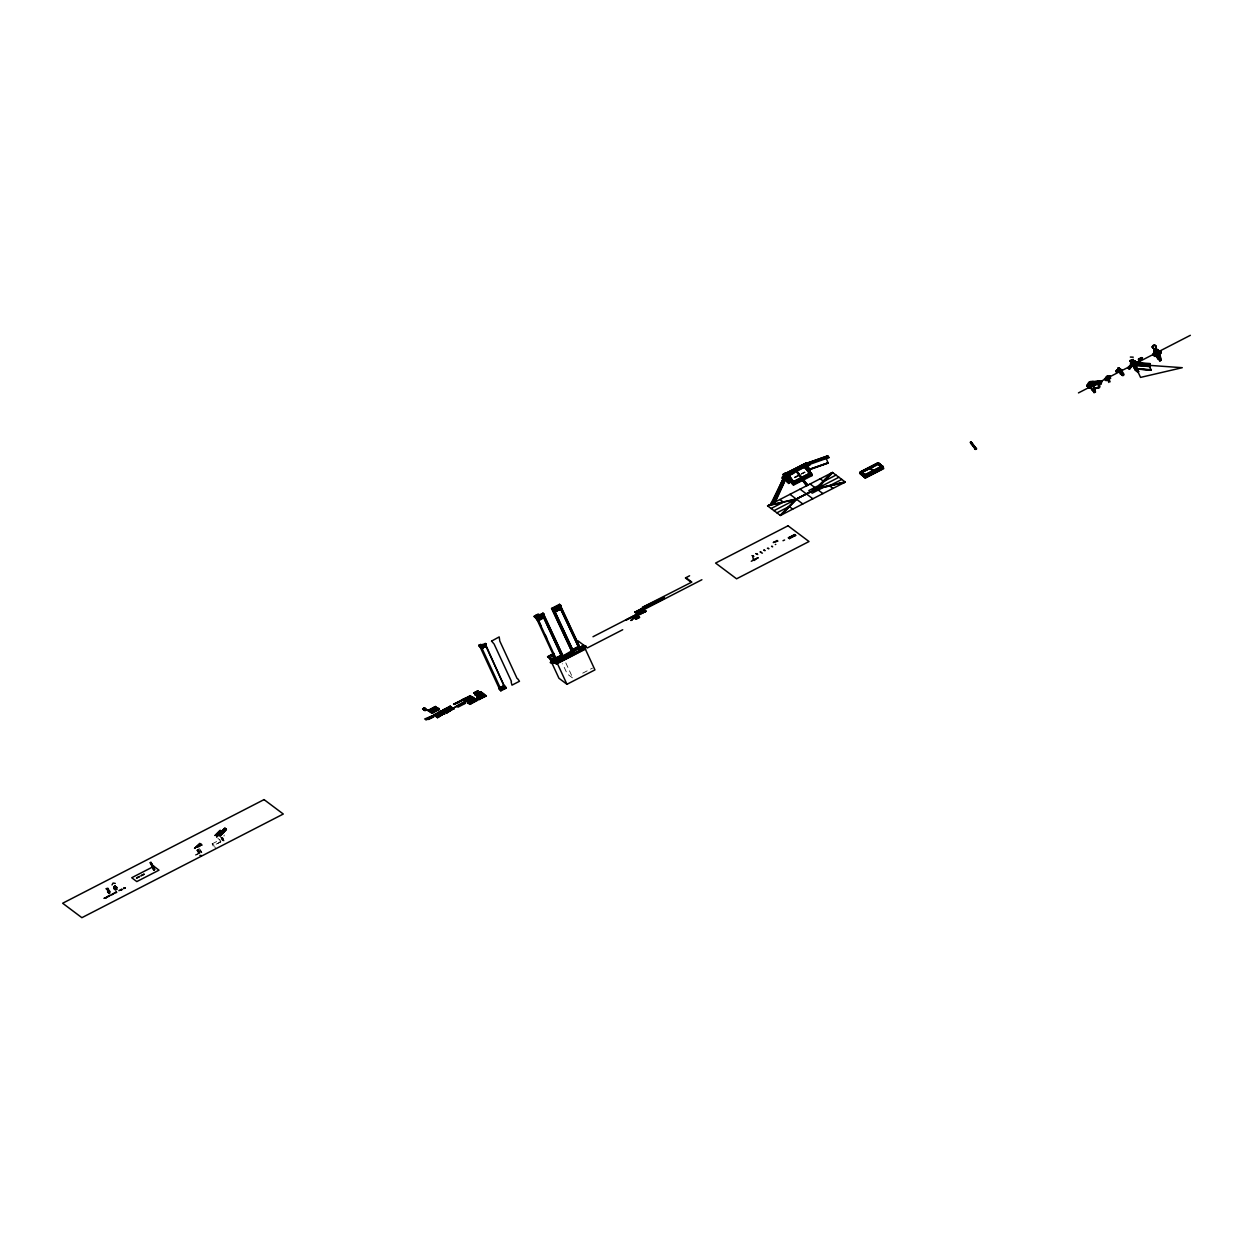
<?xml version="1.0" encoding="UTF-8"?>
<svg xmlns="http://www.w3.org/2000/svg" width="1253" height="1253" viewBox="0 0 1253 1253"><rect width="100%" height="100%" fill="white"/><g stroke="black" fill="none" stroke-linecap="round" stroke-linejoin="round"><path stroke-width="0.75" stroke-dasharray="5 3.75" d="M224.005 836.096L224.177 835.015M222.909 837.944L224.099 840.841M794.339 477.189L799.477 474.542M801.2 473.665L804.614 471.895M794.574 477.565L799.837 474.809M801.419 474.041L804.974 472.177M794.606 477.581L799.9 475.059M801.45 474.057L805.037 472.412M794.778 477.863L799.915 475.216M197.301 849.8L199.54 848.657L197.802 850.912L200.041 849.769L197.301 849.8L198.835 853.121L200.558 850.865L198.319 852.024L201.075 851.977L199.65 848.72M197.379 851.367L196.846 850.176M212.18 843.849L218.899 840.387L220.81 841.844L214.106 845.289L212.164 843.802L213.715 847.169M219.808 839.886L217.928 838.429M198.068 851.46L200.308 850.317M223.05 838.758L221.28 837.223M195.468 854.859L201.075 851.977M220.638 841.875L214.075 845.242L215.641 848.61M195.734 855.219L200.135 852.948M582.723 673.143L592.559 668.084M565.823 662.868L572.903 678.202L567.28 673.973L562.55 663.745M223.754 841.014L221.969 837.129L219.275 838.508L220.81 841.844M221.53 838.022L222.815 840.779M220.042 835.688L222.47 840.951M200.386 849.597L201.843 852.729L199.853 848.626M196.94 850.129L198.428 853.34"/><path stroke-width="1.5" d="M1088.826 383.23L1089.609 382.008M1136.393 363.01C1129.423 355.664 1129.172 364.999 1134.623 361.506C1134.106 360.88 1136.706 361.569 1135.829 362.117M1154.029 352.093L1154.577 350.824M112.018 884.931L113.083 883.067L115.276 883.412M1134.451 361.804C1128.702 364.686 1133.808 360.018 1135.97 361.741M1116.58 371.969L1116.486 371.029L1119.743 369.463L1121.686 372.188L1120.511 369.666M1138.664 360.488L1138.93 359.501L1138.977 360.488M1093.822 382.165L1094.887 381.899M481.559 645.859L480.259 647.3L498.898 687.709L500.245 688.727L505.335 686.91L503.8 685.501L486.242 645.906L481.794 648.49L486.195 646.062M1116.251 371.875L1116.313 370.496M1123.283 375.399C1115.029 370.543 1129.063 380.16 1121.686 370.872C1120.166 367.176 1115.311 369.087 1119.54 371.17L1120.464 370.262M1119.634 369.51L1120.245 370.074M789.327 481.653L787.824 482.092M788.403 483.517L788.638 482.64M788.748 483.016L789.688 482.985L789.014 482.483M470.314 695.744L453.539 704.186L456.64 703.121M1116.157 371.655L1116.627 370.183M1132.164 363.025C1130.817 363.824 1132.477 361.866 1132.179 363.151M1151.006 370.042L1151.147 369.29M1115.765 371.483L1117.551 370.496L1117.833 371.655M1135.093 367.771L1134.122 367.787L1136.001 369.243C1138.006 365.923 1124.818 358.64 1132.023 362.039L1130.441 363.636L1132.367 365.093M778.348 493.369L785.459 478.035L788.576 476.547M805.585 467.792L810.268 464.597L806.039 464.424M806.415 465.411L809.281 464.941M809.36 463.923L810.252 464.55M1155.799 351.607L1153.152 354.881L1155.094 356.463L1161.233 351.607L1155.814 349.587L1157.192 349.665L1157.114 351.936M1157.396 352.422L1160.262 351.952M1150.223 364.231L1133.965 363.777L1133.965 362.728L1134.936 364.905M805.084 466.57L804.88 465.255L786.696 474.621L793.274 483.439M805.053 465.771L787.902 474.652L793.979 482.546M1098.85 382.353L1101.497 382.008M1099.226 381.648L1099.022 380.755M1101.246 383.888L1101.591 381.304L1097.926 381.194M1138.304 368.758L1136.502 370.998M1138.069 372.298C1135.923 373.002 1139.76 369.98 1138.131 371.796M1137.834 372.313L1138.084 372.047M1138.899 371.702L1137.489 371.389M878.619 464.08L878.29 462.702L882.739 466.414L864.539 475.764L860.357 472.569L878.541 463.234L882.676 466.351M1134.09 363.746L1132.775 362.603M1140.12 359.94L1141.107 358.468L1141.906 359.266M1132.242 360.535L1133.166 359.47M881.877 468.121L882.692 468.794L865.745 477.518L882.206 468.34M480.776 647.096L485.788 644.982L485.851 643.729L478.74 645.373L479.852 646.376L481.512 645.812M1119.837 369.682C1120.793 370.716 1118.694 366.643 1119.43 368.601M809.986 470.439L807.402 465.27M1120.37 369.98L1121.31 371.561L1118.083 368.178M804.348 466.257L810.268 474.198L804.395 466.147M789.374 481.136L787.542 476.986M1107.26 377.67L1107.511 376.276L1106.07 378.014M106.991 889.364L108.071 888.957M108.776 889.818L107.492 890.256M108.4 892.23L109.857 891.259L108.353 892.293M108.572 893.405L109.731 893.295M108.212 892.277C107.147 889.959 111.548 891.024 107.962 892.23M115.339 886.513L113.819 886.952L115.01 886.748M115.229 886.623L113.898 886.576M113.945 888.189L116.56 887.077M114.054 888.424L116.623 887.234M114.665 886.106L115.135 885.855M115.26 886.811L115.354 886.012M117.109 889.254L115.292 890.116M1159.464 360.41L1160.513 359.548M1159.276 360.206C1159.417 362.462 1162.142 358.06 1159.714 359.909M1158.712 359L1160.701 358.123M1159.307 358.358L1160.811 358.358L1158.539 359.36M1161.202 360.253L1159.651 359.768M1088.497 386.034L1087.62 384.969L1087.134 386.143L1089.577 388.211L1091.316 384.436M1088.857 385.094C1089.53 382.463 1095.357 380.364 1094.104 383.418M1089.264 382.463C1090.58 380.63 1094.104 384.561 1095.373 381.993M1108.153 379.048L1106.775 376.26L1107.903 376.902M1090.282 382.901L1091.379 385.36L1089.593 382.29M1105.397 379.894L1107.636 377.764M1089.139 383.449L1089.108 382.901M220.371 834.952L220.982 834.514M220.857 831.115L217.63 834.138L219.087 833.449L221.139 834.623M878.212 462.811L883.459 467.181L864.194 477.095L864.241 475.153L880.922 466.508L881.485 467.479L865.635 475.482L865.651 476.438M1088.591 382.557L1088.23 383.59L1090.752 381.445M1088.403 383.747L1088.904 382.369M1090.345 383.058L1091.676 383.042M1087.635 386.488L1090.799 382.478M1088.653 383.7L1092.303 381.445M1090.83 383.387L1088.168 386.958M1091.645 382.149L1092.021 381.241M1091.316 384.984C1095.404 383.058 1094.261 396.026 1091.238 386.316M1106.524 376.855L1106.571 377.592M1106.963 377.012L1107.809 376.934M1107.119 377.372L1107.37 376.339M1107.088 376.573L1107.981 379.283L1107.589 377.654M1133.683 363.95L1128.702 368.445L1133.182 363.323M1154.123 352.25L1154.984 350.777M1155.673 352.485L1155.282 350.621M1153.888 353.847L1155.219 353.127L1154.874 352.077M1155.329 351.294C1153.402 353.142 1158.336 348.694 1158.305 351.592L1159.495 350.965L1157.052 350.401M1154.53 350.699L1156.629 349.289L1153.997 350.527L1154.483 351.592C1150.865 359.204 1154.593 349.242 1155.783 351.889M1157.96 350.448L1156.3 351.059L1155.407 349.994M1156.362 352.328C1154.232 351.263 1156.362 350.386 1155.391 349.947M1155.767 350.386L1156.253 351.811L1156.832 350.84M1155.125 351.341C1160.294 349.289 1153.277 348.773 1156.519 349.274M1156.989 350.762L1157.631 349.603L1157.897 350.386M1157.38 350.558L1156.942 349.289M1155.141 351.326L1154.499 351.968C1154.624 354.395 1159.338 352.25 1157.756 350.887M1158.273 351.623L1157.459 350.213L1154.639 351.639C1156.362 355.116 1153.433 350.73 1155.673 350.699M1157.662 349.744L1156.065 350.527M1149.581 363.996L1133.934 363.041L1150.254 364.278M1133.229 359.721L1132.085 360.754M1093.493 384.953L1094.104 383.449M772.443 502.594L784.503 475.529L785.302 476.281L787.197 474.95M1155.517 348.475C1158.43 344.309 1148.719 344.857 1154.029 349.086M1093.524 391.688C1097.393 391.39 1089.593 391.719 1094.856 389.526M771.362 502.892L774.103 501.999L785.694 476.798L786.602 476.359L789.124 481.951M772.255 502.641L772.709 501.639L774.103 502.014M773.759 501.388L773.289 502.406L785.694 475.686L788.419 481.606M785.302 476.25L783.814 476.234L784.441 475.592L781.762 478.129L785.443 478.16M771.378 502.845L784.817 475.451L786.774 474.041M783.845 478.035L784.848 475.858M772.584 503.048L771.206 503.22M773.994 501.983L785.255 476.782L787.417 482.139M775.262 500.198L776.782 496.768M775.153 502.359L786.117 478.364M1157.443 351.748L1153.778 355.445L1155.814 352.719M1158.148 358.969L1155.72 354.098L1158.336 352.688M788.466 482.875L789.39 482.436M789.343 483.266L788.45 483.219M811.271 473.697L804.833 465.396M806.243 485.35L806.932 484.284M975.053 449.028L975.758 448.026L974.881 448.856M1089.343 382.838L1094.84 382.776M1101.559 381.445L1097.753 381.93M1116.768 370.121L1119.728 369.322L1118.819 369.212M572.652 650.887L572.574 651.748M1133.464 364.357L1134.184 363.339L1149.878 364.513L1149.393 365.422M1098.395 382.134L1099.022 380.912L1097.174 382.196M1154.279 350.605L1157.271 349.791M562.456 656.635L563.411 657.95M1121.545 371.186L1117.895 368.398L1121.278 371.327M485.35 644.653L485.287 643.306M860.138 472.083L878.275 462.686L860.091 472.068L864.617 475.639M808.702 471.426L809.642 471.018L808.999 471.786M805.804 464.518L805.82 463.532L827.794 455.826L828.891 457.658L828.045 456.656M881.439 466.351L882.41 465.803M543.16 615.474L543.927 615.035L536.66 618.763L536.268 618.011M1135.093 362.837L1134.701 361.741L1132.54 363.166M1136.847 370.23L1136.126 370.825L1138.413 369.76M1160.607 358.311L1159.933 358.389M1098.286 381.429L1099.116 381.632M1098.348 381.805L1098.881 380.99M1096.015 383.825L1098.677 382.04M1132.884 360.504C1134.952 358.671 1130.378 361.412 1132.79 360.316M1134.513 361.412C1132.869 360.911 1137.395 361.193 1134.482 362.07L1135.046 363.041M1094.965 389.746L1095.138 390.873M809.751 471.238L807.136 466.179M109.309 891.306L107.727 891.666M114.07 887.14L114.931 886.576M1160.497 357.215L1158.383 352.265M477.628 698.798L476.673 698.093L478.348 697.67M636.446 611.809L634.754 612.184L636.916 613.798L638.56 612.952M1087.949 385.454L1087.244 386.237M1153.261 354.959L1155.861 351.733M1153.559 355.194L1156.033 352.124M1154.264 355.774L1155.955 353.659M1154.639 356.071L1156.19 354.145L1157.005 355.915M1154.984 356.369L1156.394 354.615M1117.895 368.319L1121.357 370.042M1160.215 358.186L1158.117 353.189M1087.291 384.89L1089.577 383.371M424.751 708.29L423.122 709.292M1086.962 385.987L1087.604 384.906L1088.763 385.767M1087.369 386.237L1090.298 382.682M1088.356 386.081L1089.985 384.373M1088.309 387.083L1090.846 384.029L1099.304 382.604L1099.946 387.036M1088.669 387.412L1090.69 385.11M1092.835 382.243L1091.379 382.463M1089.123 387.803L1090.893 385.564M1089.468 388.117L1091.175 386.159M1129.611 369.243L1127.935 367.74L1132.775 362.274M1128.342 368.084L1132.806 362.289L1133.761 364.435M1128.17 367.959L1132.978 362.618M1128.796 368.523L1133.307 363.025L1134.67 365.03M1133.605 364.028L1129.329 369.008L1133.464 364.983M1129.392 369.024L1132.947 363.981M1088.982 384.953L1089.781 384.029M1154.608 350.198L1154.968 349.462L1154.639 350.965M552.824 609.397L560.764 605.309L559.496 604.338L551.555 608.425L552.824 609.397L560.858 605.528L552.557 609.224M498.898 687.709L500.855 690.826L506.228 688.069L504.207 685.736L485.992 646.47M556.285 660.456L556.692 662.164L586.153 647.002M1159.009 358.75L1156.864 353.832M1160.529 357.183L1158.743 352.532M220.45 830.723L218.288 834.106L218.038 833.245M217.944 834.012L219.823 835.5L225.791 828.953L219.526 835.078M216.581 836.581L225.117 828.296L216.863 836.847M216.738 836.738L224.835 828.045L226.401 829.564L221.092 834.921M217.176 835.485L217.568 834.2L219.698 835.735L226.135 829.282L220.309 835.641M215.171 835.5L220.105 830.363L221.014 831.272L218.085 833.918M220.199 830.473L215.093 835.422M478.521 698.344L477.832 697.827L484.159 694.24L486.305 695.854L478.818 699.707L477.409 698.923L483.063 696.057M643.4 610.289L642.209 610.884L644.026 609.647L641.943 610.697M478.818 699.707L479.821 698.61M638.043 614.69L639.703 614.017M108.76 892.841L109.559 892.026M115.48 889.395L116.278 888.581M435.887 708.9L437.673 708.149L435.511 706.52L427.978 710.404L428.839 711.312L434.227 708.149L432.645 708.603L435.543 710.608M428.26 710.937L435.511 706.52M431.768 711.218L430.922 711.453L432.645 712.581L431.925 713.333L429.779 711.72L431.831 710.639L430.39 711.579L432.254 712.973L438.378 709.245M433.037 711.547L438.816 708.337M437.485 709.887L439.396 709.48L438.425 708.462M440.163 711.751L441.072 710.89L443.233 712.518L441.589 713.364M437.375 715.009L435.324 716.089L437.469 717.687L443.499 713.834M438.064 715.526L444.095 712.487M442.701 710.717L449.435 707.068M450.767 708.634L452.411 707.788L450.25 706.159L449.232 707.162M446.569 710.279L444.517 711.359L446.663 712.957L452.239 709.527M457.455 706.661L459.099 705.987M464.409 702.322L463.516 702.776M463.657 703.638L465.035 702.761M465.443 701.852L471.3 698.955M474.683 698.563L471.817 697.655L472.522 696.934L474.683 698.563L471.222 700.176M469.624 702.244L468.23 702.604L470.11 704.014L476.234 700.286M482.906 693.301L480.557 694.146L482.906 693.301L480.76 691.687L478.771 693.191L480.181 694.24M477.095 696.308L477.8 695.587L474.934 694.679L477.095 696.308L480.009 694.882M470.298 701.288L467.62 702.745L469.765 704.358L476.72 700.035M470.893 702.573L474.84 700.349M476.062 699.613L475.106 698.892L473.932 700.098L475.012 700.803M557.413 661.412L556.692 662.164L548.814 656.259M634.754 616.21L637.15 614.659L631.543 620.407M636.916 613.798L637.62 613.093L636.007 611.887M642.773 608.645L641.881 609.115M630.839 620.47L635.694 615.771M631.246 620.376L635.663 615.568L638.435 618.027M783.031 474.339L785.913 472.867L785.991 475.294M783.078 474.511L804.457 464.002M783.814 476.234L783.391 475.326L784.754 474.621M798.067 498.506L794.684 499.79L810.707 491.99M780.165 515.281L795.044 500.057M780.415 515.469L796.375 499.148L767.588 505.852L780.415 515.469L845.305 482.076L832.493 472.444L767.588 505.852M781.292 515.014L796.188 499.79M819.055 485.303L830.755 473.336M819.901 484.864L831.6 472.898M832.493 472.444L816.517 488.78L845.305 482.076M821.044 484.598L832.744 472.647M1130.347 357.058L1133.245 357.183M1132.007 362.133L1134.435 360.817L1132.007 361.913M1139.932 358.984L1138.523 359.298L1139.134 358.515M1138.476 359.329C1138.1 358.358 1145.226 358.201 1141.373 357.591M1141.875 358.029L1140.966 358.452L1141.828 359.141M1141.812 357.982L1138.491 359.078M1135.876 369.588L1133.62 364.717L1132.994 365.359L1136.377 364.075M1136.361 364.404L1150.223 365.594M1136.22 364.545L1136.643 365.437M1154.185 351.028L1155.438 351.232M1138.178 369.181L1150.849 370.089L1137.677 368.915M1157.365 349.759L1156.237 350.824M1157.882 350.683L1154.499 351.968M1149.878 364.357L1133.871 362.947M1149.815 365.798L1150.552 369.886M1150.191 366.268L1136.252 365.234M1136.502 365.578L1150.254 366.612L1150.066 363.683M635.819 615.724L635.005 615.959L636.978 615.458L639.202 617.572M574.156 652.813L573.467 653.518L572.151 651.685M632.875 616.868L634.096 617.478M483.439 694.992L485.068 696.12L483 695.368M197.817 847.044L197.269 846.464L200.637 844.303M194.748 848.406L199.76 843.363L201.467 845.195M194.513 848.265L200.104 843.723M197.849 846.903L200.496 844.146M201.06 844.741L199.227 846.511L201.279 844.193L201.999 845.117M219.165 833.48L220.904 834.514M1092.788 390.012L1094.918 389.041M1138.304 369.901L1136.784 370.7M1087.996 386.817L1090.877 384.138L1094.871 383.7M486.07 646.297L485.412 645.671M554.171 657.496L555.502 656.807M1104.551 378.923L1106.932 376.589L1110.111 375.916M1104.801 379.205L1107.025 377.169L1106.258 376.808M1105.271 379.737L1106.806 377.419M1105.71 380.254L1107.213 378.892M1107.417 379.33L1106.117 380.708L1104.473 378.829M810.049 474.809L809.595 473.869L811.537 473.571L792.491 484.05L786.038 475.592M478.176 697.78L479.711 698.391M552.275 609.13L554.343 610.524L560.937 606.28L553.513 610.242L560.843 606.358M432.927 708.806L433.945 707.929L436.326 709.652M434.901 710.279L436.185 709.621M641.332 611.871L639.187 612.983L640.236 612.075M460.54 700.787L461.167 700.709M572.449 650.401L578.917 646.987L580.17 647.864L578.416 646.767L560.624 608.911L578.369 646.689L572.543 649.68M1133.01 360.425L1133.041 359.439L1131.898 360.237M1131.976 360.457L1133.902 361.177M1093.728 383.402L1093.65 381.554M1160.842 360.425L1160.403 360.754M1097.926 380.912L1098.928 380.787M785.365 476.046L773.101 503.142L771.77 503.455M775.168 501.748L773.962 500.84L774.949 502.704M789.453 538.586L795.671 535.376L794.621 534.592L788.403 537.788L789.453 538.586L790.471 537.788M794.621 534.592L789.938 537.631M701.899 579.732L643.948 609.569L646.188 611.245L632.953 618.058L634.112 616.68M1120.041 369.541L1121.2 370.011M1090.439 383.277L1089.452 383.105L1091.065 381.946M107.836 888.377C102.182 889.379 111.564 887.954 107.225 888.957M107.554 891.807L108.369 891.713M114.79 888.205L114.117 889.066L115.793 887.923M480.729 644.355L479.226 646L481.81 647.958L480.134 646.36L485.929 643.901M481.403 647.394L478.74 645.373M113.35 893.765L112.707 894.407M107.413 896.584L109.136 896.318M1131.459 359.674L1134.748 361.177L1132.085 361.631M1133.62 361.052L1134.357 361.287M1141.467 357.794L1142.25 357.904L1140.371 358.029M113.209 893.593L112.081 894.172L113.647 893.937M113.663 893.358L114.775 892.778M112.222 894.658L111.282 895.128M116.325 891.995L115.198 892.559L116.764 892.324M118.863 890.679L120.053 890.069M122.042 889.614L120.476 889.849L121.604 889.27M807.746 463.767L806.54 464.55L805.663 463.187L783.689 474.495M426.177 709.511L426.975 709.684L425.002 710.702L422.59 708.9L424.783 707.773L422.653 708.947M810.111 474.198L811.411 474.433M638.732 617.807L636.446 615.724L637.385 615.254M1160.654 359.862L1159.839 360.363M109.637 895.691L110.483 895.159L109.481 895.566M633.846 617.071L636.508 618.951M572.182 650.542L561.313 656.948M551.555 608.425L572.637 653.205L552.166 608.88L553.607 608.551M460.744 700.866L461.856 700.004M632.781 616.883L634.363 616.225M633.36 617.165L634.316 616.805M633.423 617.337L634.143 616.977M438.393 716.747L436.921 715.635L437.72 715.259L435.934 715.949L437.814 717.342M446.71 710.388L445.128 711.218L446.992 712.612M470.032 701.931L467.62 702.745M464.299 699.174L462.67 699.738M457.549 702.808L458.802 702.009M150.344 862.612L154.229 869.911L151.002 862.362L150.188 862.784L154.009 869.927L154.636 869.394L151.033 863.176M970.448 442.043L975.774 449.028M785.976 474.354L783.36 474.605M789.719 474.057L788.873 472.491L784.221 474.887L784.707 475.952M797.456 467.98L800.902 466.21M801.481 466.664L800.996 465.599L806.18 463.579M786.038 474.621L804.927 464.894M801.889 466.758L805.099 465.098L811.537 473.571M786.304 475.263L806.462 464.738M805.366 466.147L788.027 474.652L794.527 482.922L788.497 474.793L804.348 466.915M796.141 471.3L806.963 485.303M788.638 475.357L804.473 467.212M788.764 475.795L793.995 473.133M804.269 467.839L804.222 466.696L810.268 474.574M828.531 457.016L806.995 464.346L828.358 456.828M826.072 458.488L828.891 457.658M793.556 481.81L809.344 473.509L793.447 481.575L793.76 482.421M793.775 482.013L793.306 483.548L811.552 474.073M809.673 474.01L794.104 482.499M794.167 482.468L792.491 484.05M803.204 477.565L807.919 475.122M800.338 479.319L793.791 483.454M803.439 477.988L809.892 474.668M543.019 615.896L537.631 619.123L533.919 616.351L538.195 614.033L539.213 614.784L543.332 613.437L563.803 657.747L542.721 612.968M786.211 475.153L793.165 484.284L811.662 474.762L811.975 475.607L793.478 485.13L785.819 475.012M797.206 482.421L810.769 475.435M543.332 613.437L537.694 616.335L536.08 615.129M552.166 608.88L560.107 604.792L581.016 649.649L579.387 647.958M542.298 614.362L543.755 614.064L535.83 617.713L538.21 620L543.802 617.306L543.849 615.098M485.851 643.729L480.197 646.485L485.444 644.167M535.986 617.886L537.271 617.228M543.755 614.064L536.112 617.995L536.895 617.149L535.344 615.99M480.87 647.676L485.553 645.091M543.348 615.959L537.255 619.06L534.358 616.711M486.211 645.875L481.716 648.381M560.248 607.642C563.114 610.634 551.696 610.039 555.236 612.091L572.59 649.634L578.291 646.705M559.919 607.392L560.999 608.378L554.719 611.621M493.478 643.337L491.74 641.254M499.665 640.158L499.18 636.916L491.458 641.16M554.938 612.075L561.125 608.692L554.86 611.918L572.59 649.634M494.042 643.917L511.443 681.428M499.743 640.972L517.097 678.515M806.587 484.269L806.024 485.146M806.337 485.428L806.901 484.316M801.434 478.724L806.791 485.757L807.778 485.193M771.112 508.499L783.423 502.155L779.899 499.508M836.017 475.091L823.707 481.434L820.182 478.787M797.707 498.224L810.362 491.724M773.994 510.66L838.899 477.268M776.891 512.822L789.202 506.494L792.726 509.141M841.781 479.429L829.47 485.757L833.01 488.404M877.664 463.297L861.171 471.786L865.416 475.012M864.194 477.095L859.668 473.258L879.261 464.033M863.568 471.676L869.911 468.434M873.059 466.805L877.46 463.704M864.272 475.185L882.253 466.805M864.445 475.388L882.66 466.038M867.154 474.981L876.599 470.126M859.668 473.258L864.789 477.127L883.13 467.479M860.686 473.994L865.243 478.129L883.757 468.606L883.083 467.369M422.856 709.104L424.72 707.961M423.389 709.496L424.83 708.932M423.592 709.652L425.018 709.449M423.78 709.793L424.83 709.308M424.015 709.965L426.083 709.261M424.266 710.153L425.895 709.323M424.532 710.357L426.521 709.355M689.589 575.785L685.391 577.946L691.108 582.253M430.327 710.561L433.287 709.104M431.69 710.529L433.867 709.527M435.746 708.791L436.53 708.415L434.822 707.24M434.29 709.856L432.849 711.375L431.157 710.138M432.583 710.843L434.102 710.059M435.386 710.482L436.326 709.997M439.036 708.916L432.833 711.391M431.925 713.333L439.396 709.48M424.61 719.034L432.598 715.745L427.21 718.517M475.795 692.737L477.095 692.063M433.992 715.134L441.072 710.89M447.994 708.681L443.593 710.952L442.716 710.044L450.25 706.159M455.653 703.622L453.993 704.468L471.05 696.292L470.173 695.634M455.826 703.356L458.974 701.915M462.749 699.8L470.016 696.104M466.555 698.109L469.405 696.402M470.564 695.916L469.985 696.214M440.429 711.547L434.963 714.633M449.623 706.817L444.157 709.903M459.146 701.993L462.999 699.722M464.471 699.252L465.709 698.172M582.3 645.953L585.527 649.07L556.442 664.043L547.592 656.682L553.889 653.439M435.59 714.68L436.937 713.991M444.784 709.965L446.131 709.261M476.438 693.723L480.76 691.687M634.754 612.184L642.303 608.3M663.808 597.321L643.04 607.188M425.895 719.989L433.867 716.716L428.495 719.473M438.801 713.411L433.789 715.228M474.934 694.679L476.72 693.943M641.661 608.942L635.913 611.903L638.31 612.764M437.469 714.555L439.067 713.615M446.648 709.824L448.261 708.885M476.093 694.413L478.85 693.238M636.649 611.73L664.012 597.728M640.424 610.242L641.771 609.538M643.181 608.676L653.518 603.507M465.928 701.539L464.973 700.819L472.522 696.934M639.171 611.26L664.607 598.167M151.284 862.534C149.968 862.534 154.182 865.698 154.589 869.739M435.324 716.089L437.689 715.228M441.307 713.161L442.622 712.659L440.727 711.234M450.5 708.431L451.8 707.929L449.921 706.504M438.111 715.04L441.166 713.568L440.163 714.429L438.205 712.957L439.49 712.299L441.62 713.834L439.364 714.852M456.859 706.206L463.939 701.962M639.422 611.464L641.223 610.665M447.572 710.529L450.641 709.041L449.639 709.918L447.399 708.227L448.684 707.569L451.096 709.308L448.825 710.326M469.342 699.409L470.595 698.767M447.54 710.999L453.57 707.961M455.638 706.896L454.306 707.585L456.061 706.833M456.39 706.52L465.004 702.087M465.74 701.696L469.249 699.832M478.395 695.164L481.763 693.567L480.134 692.345M478.615 695.352L477.44 695.948L475.545 694.538M641.865 611.135L638.952 612.733L640.518 612.294L638.56 610.822L637.276 611.48L639.234 612.952M970.824 441.855L976.181 448.825M458.817 705.658L463.171 703.403M480.228 694.757L477.048 691.515M592.998 636.743L642.632 611.198M469.045 700.693L467.228 700.866M625.952 620.031L637.15 614.221L637.871 614.769M1129.767 361.381L1132.43 360.159M464.111 703.231L458.363 706.191M468.888 701.085L473.524 698.829L471.88 697.592M536.973 619.53L554.327 657.073L555.439 656.494M626.281 620L635.396 615.489M639.735 613.062L641.348 612.231M752.066 555.627L753.82 556.473L752.489 555.659M755.747 553.607L757.689 554.484L756.342 553.654M437.469 717.687L444.423 713.364M446.663 712.957L453.602 708.634M458.097 707.084L465.568 703.231M632.514 617.102L637.432 614.581M640.064 613.297L641.677 612.466M970.605 443.108L971.169 441.996M1132.273 360.112L1130.707 360.927L1131.365 362.587L1134.122 364.56M469.985 701.053L468.653 700.897M470.204 700.944L471.41 700.317L470.408 699.566M479.977 695.869L481.277 695.196M760.054 551.915L761.401 552.573L760.555 551.978M763.75 550.02L765.113 550.662L764.22 550.13M1154.044 349.101L1154.311 349.18M470.533 701.179L475.106 698.892M476.673 698.093L484.159 694.24M555.721 657.277L553.763 658.311L554.406 659.047M639.265 614.236L646.172 611.245M767.416 548.266L768.935 548.689L768.042 548.313M771.582 546.355L772.647 546.778L772.02 546.308M775.309 544.444L775.748 544.475M1091.269 381.789L1092.146 381.899M471.942 700.709L475.592 699.863M480.244 696.574L477.283 697.952L478.098 698.563M783.015 540.701L784.597 540.012M544.021 617.886L561.031 655.178M792.554 536.049L792.068 536.362M971.404 444.032L971.686 443.029L975.648 448.464M1089.452 383.105L1091.206 382.212M1118.913 368.069L1117.974 368.46M470.893 702.213L476.673 699.362M483.282 696.198L478.928 698.14M473.242 701.508L474.856 700.693M479.554 698.266L481.168 697.435M499.039 687.036L500.213 687.772L503.8 685.501M551.242 656.18L550.725 655.068L555.721 659L562.378 656.18M1154.342 351.106L1157.177 349.65M478.004 699.378L483.642 696.464L481.23 694.663M500.433 689.432L500.166 687.819L504.207 685.736M761.996 553.09L762.419 553.121M1091.159 383.669L1093.102 382.948M479.398 698.829L486.305 695.854M555.22 659.877L550.177 662.477L551.383 663.37L556.551 660.723M1133.213 362.54L1134.404 361.913L1135.03 363.135M556.113 659.626L550.897 662.304L554.922 661.051M578.698 648.005L583.898 645.326L555.862 660.347M469.765 704.358L477.252 700.505M561.689 657.559L572.558 651.967M579.215 648.553L584.54 645.796M1156.033 351.576L1155.955 350.292M563.349 656.964L556.034 660.738L553.936 659.156L554.593 660.582M572.746 652.14L579.763 647.77M505.664 686.848L500.292 689.604L498.757 688.461L500.855 690.826M559.981 658.953L573.357 652.077M579.309 649.007L585.621 645.906L580.092 648.741M557.961 660.3L559.418 660.002M563.317 657.386L573.67 652.312M573.749 652.359L552.495 663.51L573.733 652.641M579.011 649.868L586.106 646.266L578.933 649.962M502.218 689.432L506.228 688.069M751.283 561.266L758.222 557.695L753.586 560.091M1078.457 392.909L1155.924 353.048M1159.37 351.263L1190.35 335.318M153.258 869.425L154.072 869.002M557.334 661.506L563.02 658.577M1150.238 365.829L1134.482 364.717L1135.14 364.028M153.446 869.613L154.354 869.175M1107.511 378.923L1108.513 378.406M153.696 869.707L154.323 869.159M547.592 656.682L555.925 662.931L585.026 647.958M1107.589 379.111L1110.487 378.296M622.71 629.726L587.375 647.911L577.602 640.596M1120.934 374.24L1122.892 375.712L1118.506 370.074L1119.555 369.478M975.335 449.185L970.355 442.419L975.664 449.467L976.573 448.762M1158.978 355.085L1158.43 354.051M1092.553 390.717L1094.965 389.464M1160.435 359.94L1159.839 360.786M566.967 684.279L594.94 669.885L585.214 648.835L557.24 663.229L566.967 684.279L558.948 678.265L550.036 658.968M478.818 692.846L480.432 692.048L482.295 693.442M478.991 692.972L480.071 692.392L481.669 693.582M1098.395 381.084L1095.482 382.651L1096.469 384.828L1098.082 383.857M1095.639 382.995L1098.489 381.46M1095.936 383.653C1100.103 384.984 1096.641 379.487 1098.317 381.648M1096.218 384.279L1098.02 383.371M635.193 615.803L636.9 614.816L639.703 617.4M560.122 604.823L559.308 605.606M115.589 888.816L117.062 887.672L115.542 887.829M504.332 685.626L505.695 687.662M1120.354 374.083L1118.506 370.074L1119.43 370.888M121.666 889.473L121.102 890.084M116.388 892.199L115.824 892.794M108.823 895.879L107.664 896.568M553.826 610.086L554.593 611.166M805.491 463.814L826.823 456.264A2.02 1.911 -53.1 0 1 827.7 455.794M808.952 464.644L826.886 458.3L826.588 457.157L828.076 456.625L826.667 458.191M807.371 465.677L810.002 470.361M782.311 476.86L783.297 476.563M808.201 469.718L827.45 463.046M809.344 469.452L828.186 462.78M808.639 469.969L828.249 463.093M1155 351.075L1156.864 350.448M788.403 537.788L795.671 535.376M561.172 608.864L560.31 608.222M544.162 617.619L538.226 620.674L544.006 617.134L537.991 620.219L536.284 618.919M449.357 709.699L450.923 709.261M439.881 714.226L441.448 713.771M449.357 707.021L451.268 708.055M1119.117 369.431L1120.025 370.528M436.561 715.792L438.205 716.935L436.483 715.823M1158.054 351.623L1157.474 350.511L1157.944 351.326L1156.801 351.592L1160.717 351.513M785.756 473.979L786.257 473.117L785.192 473.493M784.989 473.838L785.882 473.838M785.271 474.041L786.414 473.775M783.391 475.326L784.879 475.326M783.25 478.458L784.707 478.129M786.148 477.863L774.636 502.202M823.973 486.791L845.055 481.888M823.331 487.433L844.428 482.53M768.481 505.382L795.326 499.133M554.546 660.55L555.69 660.284M562.832 658.624L563.631 657.841M464.973 700.819L466.899 701.038M427.978 710.404L429.419 710.263M436.42 708.446L437.673 708.149M429.779 711.72L433.115 711.25M456.39 705.846L457.643 705.549M442.716 710.044L443.969 709.762M451.158 708.07L452.411 707.788M444.517 711.359L446.882 710.514L445.661 711.093L447.399 712.205M452.411 709.261L454.15 709.104M433.522 714.774L434.775 714.476M441.98 712.8L443.233 712.518M444.956 713.834L443.217 713.991M115.151 889.144L116.592 888.816M108.447 892.606L109.888 892.277M1120.73 370.121L1121.968 369.87L1118.6 368.225M1106.947 376.62L1110.142 376.057L1110.503 378.453L1108.733 378.813M1107.307 377.028L1110.189 376.433M1107.652 377.137L1110.221 376.605M1107.652 377.779L1110.315 377.153L1107.95 377.09M1107.542 377.936L1110.33 377.357M1108.466 378.249L1110.409 377.842M1093.759 381.82L1094.887 381.805M1090.971 381.946C1086.696 383.684 1092.334 379.643 1091.598 382.948M1090.173 382.306L1098.333 380.74M1099.382 383.277L1098.317 383.7L1101.277 383.731M1094.699 388.07L1098.583 387.302L1097.941 382.87M1094.856 388.399L1099.069 387.553M1094.95 388.618L1099.335 387.757M1094.308 389.229L1092.773 383.888M536.55 619.389L538.524 620.689L555.878 658.232L561.36 655.429L543.63 617.666M108.416 889.771L107.492 890.476M1094.01 381.695L1092.741 382.337M1134.779 361.976L1140.089 361.475L1140.261 363.856L1140.152 362.822M1135.124 362.603L1140.183 361.866M1134.983 362.352L1140.026 361.772M1092.788 381.554L1093.806 381.476M1090.376 382.651L1094.903 382.149L1094.934 385.454M1091.144 383.214L1094.856 382.948M1091.457 383.653L1094.871 383.355M1091.081 383.919L1094.871 383.512M1094.903 384.201L1090.924 385.016M1092.146 384.922L1094.918 384.671M1094.918 384.828L1092.209 385.063L1092.162 383.402M1092.428 385.517L1094.934 385.297M478.834 645.561L480.839 644.575M1156.644 351.169L1160.717 351.122L1160.701 353.581L1158.586 353.675M1160.701 352.954L1158.305 353.048L1159.119 354.818M1158.524 353.518L1160.701 353.424M1158.367 358.013L1156.629 354.552M504.614 685.986L500.088 688.383L498.741 687.38M1154.076 348.694C1148.5 346.815 1157.709 342.398 1155.595 347.958A1.754 1.66 -53.1 0 0 1154.874 345.248A1.754 1.66 -53.1 0 0 1152.462 346.486A1.754 1.66 -53.1 0 0 1154.076 348.553M1155.235 349.603L1155.971 350.48M865.275 474.668L865.745 475.576M1157.756 351.717L1160.247 351.905M1154.937 354.646L1156.566 354.803M1134.419 362.399L1150.097 363.574M1141.546 364.607L1145.164 364.748M1133.699 364.247L1182.268 367.693L1140.543 377.404L1137.473 370.763M1143.378 365.986L1150.395 366.471M1141.906 369.071L1151.084 369.713M1098.615 381.601L1101.512 381.836M1101.45 382.416L1098.192 382.823M1098.599 382.541L1101.403 382.76M1099.382 383.105L1101.34 383.261M861.406 471.754L865.713 475.153L861.986 472.491M1090.094 386.707L1087.228 384.843L1089.108 385.376M1154.639 351.654L1156.425 352.923M220.074 834.326L220.873 834.122M860.357 472.616L864.382 475.153M785.02 473.227L786.555 475.592M786.868 475.091L793.822 484.159M633.705 616.429L637.276 618.622M633.298 616.648L636.853 618.763M636.038 619.28L632.89 617.337L643.509 611.871L641.27 610.18M634.002 617.525L636.414 618.998M638.529 614.44L645.561 611.386L643.697 609.992M478.662 699.033L485.694 695.995L483.83 694.585M1152.854 354.756L1153.778 355.445M1157.788 358.891L1155.36 353.832M1130.237 360.316L1132.148 361.757M1132.994 362.712L1134.732 364.482M1119.086 370.011L1121.169 371.624M1121.607 373.441L1123.534 374.882M1121.451 373.911L1123.361 375.367M878.337 463.485L881.987 466.226M881.595 466.241L877.601 463.344L881.517 467.056M877.601 464.017L881.532 467.009M869.535 467.541L873.701 470.47M869.316 467.651L873.858 470.893M873.294 471.065L869.566 468.497M869.363 468.152L873.122 470.768M826.588 457.157L826.886 458.3M826.26 458.598L828.264 463.328M810.111 483.971L822.939 493.588M788.873 472.491L788.842 473.164M800.04 489.14L812.868 498.772M787.229 482.139L785.459 478.521M789.97 494.324L802.797 503.957M773.508 502.328L772.709 501.639M790.58 536.926L790.314 537.913M753.21 559.308L754.745 560.467M686.111 577.79L691.828 582.081L642.319 607.36L643.525 608.253M643.306 610.383L645.029 611.511M643.024 610.524L644.622 611.574M642.742 610.681L644.136 611.73M640.252 610.101L642.225 611.417M639.829 611.26L640.659 611.887M636.869 611.683L638.842 613.156M635.365 612.028L637.26 613.453M585.527 649.07L584.117 647.284M580.578 649.117L559.496 604.338M560.968 655.209L555.878 658.232L554.249 657.089M551.054 655.115L553.873 657.23M555.157 660.409L557.021 661.819M551.9 659.219L555.909 662.226M485.177 644.809L485.741 645.937M480.353 647.19L482.06 648.506L500.213 687.772M479.758 692.58L481.309 693.755M483.157 695.133L484.754 696.167M479.476 692.721L481.027 693.896M482.875 695.274L484.269 696.323M476.641 691.719L478.223 692.909M480.823 694.867L481.622 695.462M478.286 693.535L479.539 694.475M476.532 692.345L477.565 693.128M475.341 692.392L476.923 693.582M477.252 693.974L478.662 695.023M479.523 695.525L480.322 696.135M474.95 692.596L478.803 695.493M479.116 695.744L480.964 697.091M476.281 699.503L471.253 702.855L469.624 701.633M474.073 698.704L472.177 697.279L465.583 700.678L466.398 701.288M475.169 700.067L468.92 702.432L470.455 703.653L468.779 702.479M472.71 699.017L471.426 698.062L467.463 700.74M471.739 700.552L472.726 701.335M464.738 698.438L465.724 699.033M469.499 702.166L470.893 703.199M469.217 702.306L470.705 703.403M463.265 699.19L464.127 699.847M463.14 699.252L464.017 699.91M464.612 702.213L456.672 706.3M463.939 702.557L457.345 705.956M463.093 702.996L458.191 705.517M457.815 701.993L458.802 702.588M456.233 702.808L457.22 703.403M453.179 708.102L447.791 711.814L446.397 710.764M449.075 707.365L451.331 709.041M451.581 709.684L449.435 710.78M447.854 709.088L448.966 709.934M447.399 709.449L448.323 710.138M446.303 709.558L447.932 710.796M445.896 709.762L448.135 711.453M446.115 710.905L447.587 712.017M443.703 712.612L444.58 713.286L438.597 716.544L437.203 715.494M437.062 708.29L435.183 706.88L428.918 710.514M440.367 711.61L442.074 712.785M434.337 707.726L436.592 709.417M441.855 713.568L439.897 712.096L433.507 715.447M442.387 714.414L440.242 715.51M438.66 713.818L439.505 714.445M436.749 713.85L438.472 715.306M436.702 714.492L438.942 716.183M431.643 711.124L433.052 712.174M431.377 711.265L432.849 712.377L438.096 709.778M226.026 829.204L220.089 835.547L218.774 834.294M217.787 833.934L220.136 835.485M1155.814 352.438L1155.329 351.529M1135.265 370.262L1132.665 364.764M1135.657 370.559L1133.354 365.625M580.405 649.211L579.92 649.461M1089.75 384.64L1090.956 385.705M636.587 615.677L638.826 617.76M1094.073 392.769L1095.561 391.954M971.2 441.964L976.526 448.95M804.849 465.255L811.756 474.135M804.896 466.069L811.662 474.762M809.908 472.882L811.975 475.607M801.513 465.991L802.359 467.557M796.344 470.408L807.527 484.817M796.062 470.564L807.292 485.146M796.047 470.987L801.936 478.599M802.828 480.181L806.822 485.303M806.399 485.522L801.716 479.398M1119.462 370.669L1117.629 370.763M1157.474 351.012L1157.647 351.654M1136.753 370.277L1134.231 362.728M534.702 617.181L536.206 618.215L543.865 614.283L543.113 613.578M1089.844 383.951L1089.343 382.854M1156.738 350.182L1157.678 352.234M1155.814 349.587L1156.315 350.652M1155.752 351.498L1156.425 352.876M1156.864 354.85L1157.349 355.915M1135.735 364.717L1138.006 369.666M1133.119 362.289L1133.871 363.903M1132.634 362.368L1133.292 364.028M1132.743 363.589L1131.381 361.506M1130.801 361.475L1131.287 362.54M1108.263 377.779L1110.111 381.789M1107.01 378.437L1108.858 382.447M1089.75 385.454L1091.989 390.294M872.746 470.705L873.043 471.504M864.789 477.127L865.243 478.129M806.619 463.563L807.01 464.377M805.663 463.187L806.149 464.252M788.168 477.064L789.562 480.103M784.456 474.354L785.568 476.485M783.751 475.592L784.174 476.516M752.74 557.225L753.977 559.887M554.249 610.336L554.922 611.401M538.524 620.439L540.983 625.764M545.086 634.613L546.715 638.169M555.721 659L553.904 657.637M555.925 662.931L556.442 664.043M517.708 678.719L519.478 681.287L511.976 685.14L511.161 682.086M150.626 862.44L154.244 869.927M793.165 484.284L793.478 485.13M1149.784 364.043L1150.254 366.612M1098.536 381.084L1098.63 383.966L1098.333 380.693M1093.055 381.617L1093.117 383.308M1092.867 381.773L1092.867 382.901M201.232 855.454A2.976 2.835 -53.1 0 1 199.869 855.376M125.316 887.86L124.141 888.471L125.316 887.891M107.382 897.023L106.004 897.555L107.382 897.023M104.218 898.26L105.785 897.9L104.218 898.26M107.194 897.085L106.192 897.43L107.382 897.07M123.28 888.534L123.28 888.534M123.906 888.111L125.112 887.923L123.906 888.111M218.445 834.357L217.677 835.203L218.414 834.326M795.639 499.133L797.566 498.694L795.639 499.133M813.886 488.764L812.32 490.377L813.213 491.035L820.715 487.182L817.003 487.166L813.886 488.764M815.468 488.78C814.387 491.599 821.295 485.804 815.468 488.78M122.622 889.364L122.559 889.411M820.793 484.41L808.811 490.565L812.242 493.149L824.223 486.978L820.793 484.41M788.027 525.79L715.588 563.067L736.576 578.808L809.015 541.531L788.027 525.79M264.054 799.602L62.65 903.241L81.884 917.682L283.288 814.027L264.054 799.602M478.004 690.826L473.665 693.05L478.004 690.826M777.095 540.544L773.258 542.518L777.847 541.108L777.095 540.544M482.186 693.958L477.847 696.198L482.186 693.958M153.9 866.324L131.722 877.742L136.812 881.579L158.99 870.162L153.9 866.324M139.584 876.536L136.499 878.071L139.537 876.505M144.048 874.234L140.978 875.769L144.017 874.202M1095.341 391.328L1093.806 392.361L1095.341 391.328"/></g></svg>
